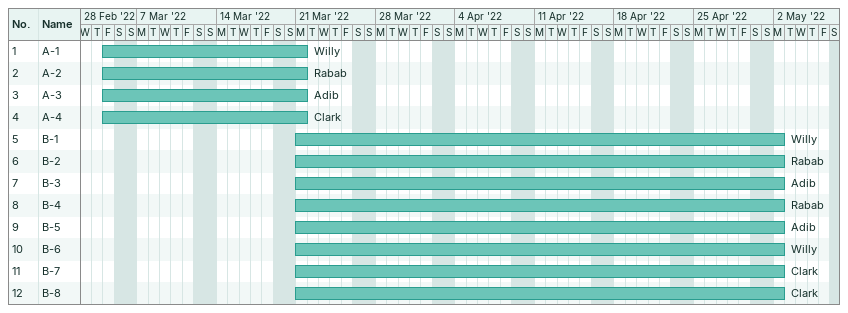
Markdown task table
| ID | Task | Start | Finish | Resources |
|---|---|---|---|---|
| 1 | A-1 | 2022-03-04 | 2022-03-21 | Willy |
| 2 | A-2 | 2022-03-04 | 2022-03-21 | Rabab |
| 3 | A-3 | 2022-03-04 | 2022-03-21 | Adib |
| 4 | A-4 | 2022-03-04 | 2022-03-21 | Clark |
| 5 | B-1 | 2022-03-21 | 2022-05-02 | Willy |
| 6 | B-2 | 2022-03-21 | 2022-05-02 | Rabab |
| 7 | B-3 | 2022-03-21 | 2022-05-02 | Adib |
| 8 | B-4 | 2022-03-21 | 2022-05-02 | Rabab |
| 9 | B-5 | 2022-03-21 | 2022-05-02 | Adib |
| 10 | B-6 | 2022-03-21 | 2022-05-02 | Willy |
| 11 | B-7 | 2022-03-21 | 2022-05-02 | Clark |
| 12 | B-8 | 2022-03-21 | 2022-05-02 | Clark |
